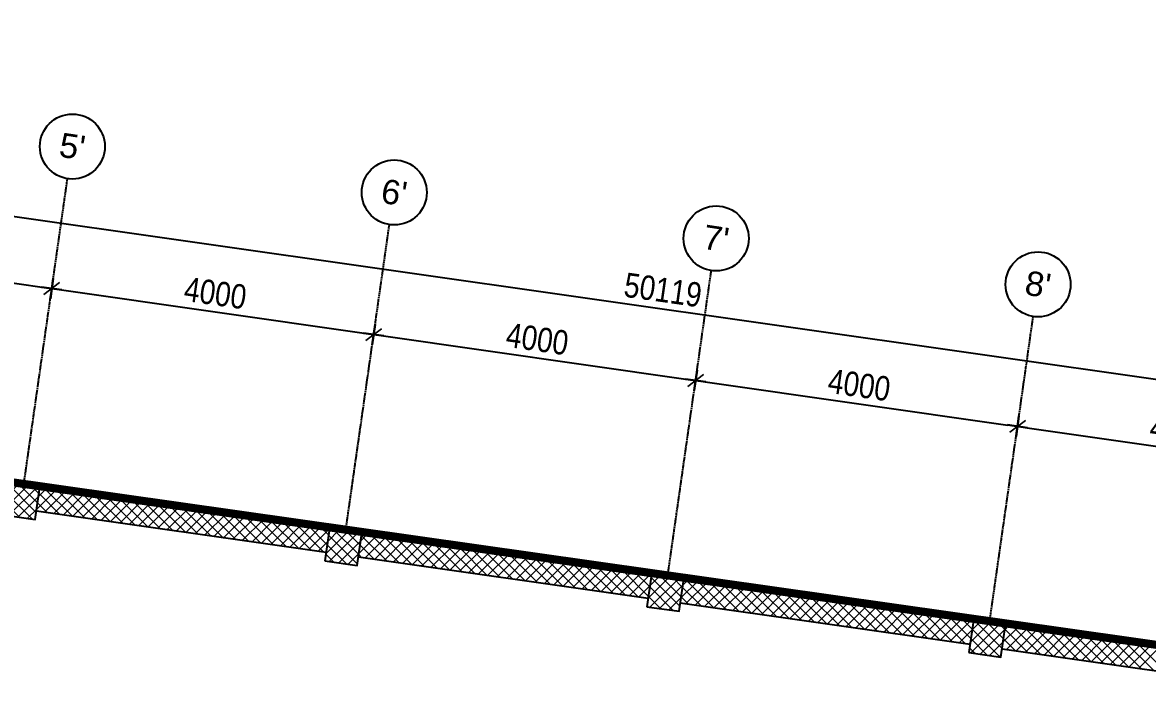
# Model space of a CAD drawing. Header units: inches. Extents: x 860051 to 1567527, y 277639 to 595672.
# Drawn here: x 1040839 to 1054677, y 369452 to 377720 of the extents above; entities that cross this region are included whole.
import ezdxf
from ezdxf.enums import TextEntityAlignment as Align

# ---------------------------------------------------------------- set-up
doc = ezdxf.new("R2010")
doc.units = ezdxf.units.IN
doc.header["$MEASUREMENT"] = 0
for name, pattern in [('CENTER', [50.8, 31.75, -6.35, 6.35, -6.35]), ('DASHED2', [9.525, 6.35, -3.175]), ('DOT2', [3.175, 0, -3.175])]:
    doc.linetypes.add(name, pattern=pattern)
doc.layers.add('A-HATCH CONCRETE', color=254, linetype='Continuous', lineweight=5)
doc.layers.add('A-LEASING LINE', color=7, linetype='DASHED2', lineweight=9)
for name, color, linetype in [('Axis', 9, 'CENTER'), ('dim-axis', 15, 'Continuous'), ('FFNEW', 252, 'Continuous'), ('S-COL', 210, 'Continuous'), ('S-WALL', 1, 'Continuous')]:
    doc.layers.add(name, color=color, linetype=linetype)
doc.styles.add('ARIAL', font='ARIALN.TTF')
doc.styles.add('style1', font='arial.ttf')
doc.dimstyles.new('DIM-100', dxfattribs={"dimscale": 150, "dimtxt": 2, "dimasz": 1, "dimexe": 0.75, "dimexo": 1, "dimgap": 0.5, "dimtad": 1, "dimdec": 0, "dimzin": 11, "dimdsep": 46, "dimtxsty": 'ARIAL', "dimblk": 'R', "dimcen": 2.5, "dimdle": 1, "dimclrd": 256, "dimclre": 256, "dimclrt": 256, "dimazin": 0, "dimtfac": 1, "dimtdec": 0, "dimtix": 1, "dimtmove": 2, "dimatfit": 3, "dimldrblk": 'R', "dimtolj": 1, "dimtzin": 3, "dimlwd": -1, "dimlwe": 13, "dimarcsym": 0})
pattern_1 = [(45, (1013479.92, -68927.58), (-66.29126, 66.29126), []), (135, (1013479.92, -68927.58), (-66.29126, -66.29126), [])]

# ---------------------------------------------------------------- blocks, each defined once
blk = doc.blocks.new('R')
for p, q in [((-1.05, 0), (1.05, 0)), ((0, -1.05), (0, 1.05))]:
    blk.add_line(p, q)
at = {"color": 4, "lineweight": 13}
blk.add_line((-0.71, -0.71), (0.71, 0.71), dxfattribs=at)
blk = doc.blocks.new('*D95')
at = {"layer": 'Defpoints', "color": 0, "transparency": 16777216}
for p in [(1438420, 597346), (1438420, 597346), (1434244, 596396)]:
    blk.add_point(p, dxfattribs=at)
at = {"layer": 'dim-axis', "color": 251, "linetype": 'DOT2', "lineweight": 13, "transparency": 16777216}
for p, q in [((1434265, 596544), (1434476, 598023)), ((1438441, 597494), (1438436, 597457))]:
    blk.add_line(p, q, dxfattribs=at)
at = {"layer": 'dim-axis', "color": 251, "transparency": 16777216}
blk.add_line((1434579, 597894), (1438301, 597363), dxfattribs=at)
at = {"layer": 'dim-axis', "color": 251, "transparency": 16777216, "xscale": 120, "yscale": 120, "zscale": 120}
for p, rotation in [((1434460, 597911), 171.8736112541112), ((1438420, 597346), 351.8736112541112)]:
    blk.add_blockref('R', p, dxfattribs=dict(at, rotation=rotation))
at = {"layer": 'dim-axis', "color": 251, "transparency": 16777216, "insert": (1436472, 597854), "char_height": 300, "attachment_point": 5, "rotation": 351.8736, "style": 'ARIAL'}
blk.add_mtext('\\A1;4000', dxfattribs=at)
blk = doc.blocks.new('*D96')
at = {"layer": 'Defpoints', "color": 0, "transparency": 16777216}
for p in [(1438420, 597346), (1442380, 596781), (1442380, 596780)]:
    blk.add_point(p, dxfattribs=at)
at = {"layer": 'dim-axis', "color": 251, "linetype": 'DOT2', "lineweight": 13, "transparency": 16777216}
for p, q in [((1438441, 597494), (1438436, 597457)), ((1442359, 596632), (1442364, 596669))]:
    blk.add_line(p, q, dxfattribs=at)
at = {"layer": 'dim-axis', "color": 251, "transparency": 16777216}
blk.add_line((1438539, 597329), (1442261, 596797), dxfattribs=at)
at = {"layer": 'dim-axis', "color": 251, "transparency": 16777216, "xscale": 120, "yscale": 120, "zscale": 120}
for p, rotation in [((1438420, 597346), 171.8736112541112), ((1442380, 596780), 351.8736112541112)]:
    blk.add_blockref('R', p, dxfattribs=dict(at, rotation=rotation))
at = {"layer": 'dim-axis', "color": 251, "transparency": 16777216, "insert": (1440432, 597289), "char_height": 300, "attachment_point": 5, "rotation": 351.8736, "style": 'ARIAL'}
blk.add_mtext('\\A1;4000', dxfattribs=at)
blk = doc.blocks.new('*D97')
at = {"layer": 'Defpoints', "color": 0, "transparency": 16777216}
for p in [(1446339, 596215), (1446339, 596215), (1442163, 595265)]:
    blk.add_point(p, dxfattribs=at)
at = {"layer": 'dim-axis', "color": 251, "linetype": 'DOT2', "lineweight": 13, "transparency": 16777216}
for p, q in [((1442185, 595414), (1442396, 596892)), ((1446318, 596067), (1446323, 596104))]:
    blk.add_line(p, q, dxfattribs=at)
at = {"layer": 'dim-axis', "color": 251, "transparency": 16777216}
blk.add_line((1442499, 596763), (1446221, 596232), dxfattribs=at)
at = {"layer": 'dim-axis', "color": 251, "transparency": 16777216, "xscale": 120, "yscale": 120, "zscale": 120}
for p, rotation in [((1442380, 596780), 171.8736112541112), ((1446339, 596215), 351.8736112541112)]:
    blk.add_blockref('R', p, dxfattribs=dict(at, rotation=rotation))
at = {"layer": 'dim-axis', "color": 251, "transparency": 16777216, "insert": (1444392, 596724), "char_height": 300, "attachment_point": 5, "rotation": 351.8736, "style": 'ARIAL'}
blk.add_mtext('\\A1;4000', dxfattribs=at)
blk = doc.blocks.new('*D104')
at = {"layer": 'Defpoints', "color": 0, "transparency": 16777216}
for p in [(1420642, 597441), (1470715, 593565), (1470260, 590370)]:
    blk.add_point(p, dxfattribs=at)
at = {"layer": 'dim-axis', "color": 251, "linetype": 'DOT2', "lineweight": 13, "transparency": 16777216}
for p, q in [((1420663, 597590), (1421113, 600748)), ((1470281, 590519), (1470731, 593676))]:
    blk.add_line(p, q, dxfattribs=at)
at = {"layer": 'dim-axis', "color": 251, "transparency": 16777216}
blk.add_line((1421216, 600619), (1470596, 593582), dxfattribs=at)
at = {"layer": 'dim-axis', "color": 251, "transparency": 16777216, "xscale": 120, "yscale": 120, "zscale": 120}
for p, rotation in [((1421097, 600636), 171.8890881608404), ((1470715, 593565), 351.8890881608405)]:
    blk.add_blockref('R', p, dxfattribs=dict(at, rotation=rotation))
at = {"layer": 'dim-axis', "color": 251, "transparency": 16777216, "insert": (1445938, 597327), "char_height": 300, "attachment_point": 5, "rotation": 351.8891, "style": 'ARIAL'}
blk.add_mtext('\\A1;50119', dxfattribs=at)
blk = doc.blocks.new('*D79')
at = {"layer": 'Defpoints', "color": 0, "transparency": 16777216}
for p in [(1450492, 597002), (1446339, 596215), (1450299, 595650)]:
    blk.add_point(p, dxfattribs=at)
at = {"layer": 'dim-axis', "color": 251, "linetype": 'DOT2', "lineweight": 13, "transparency": 16777216}
for p, q in [((1450471, 596853), (1450283, 595538)), ((1446318, 596067), (1446323, 596104))]:
    blk.add_line(p, q, dxfattribs=at)
at = {"layer": 'dim-axis', "color": 251, "transparency": 16777216}
blk.add_line((1446458, 596198), (1450180, 595666), dxfattribs=at)
at = {"layer": 'dim-axis', "color": 251, "transparency": 16777216, "xscale": 120, "yscale": 120, "zscale": 120}
for p, rotation in [((1446339, 596215), 171.8736112541112), ((1450299, 595650), 351.8736112541112)]:
    blk.add_blockref('R', p, dxfattribs=dict(at, rotation=rotation))
at = {"layer": 'dim-axis', "color": 251, "transparency": 16777216, "insert": (1448352, 596158), "char_height": 300, "attachment_point": 5, "rotation": 351.8736, "style": 'ARIAL'}
blk.add_mtext('\\A1;4000', dxfattribs=at)
blk = doc.blocks.new('*D80')
at = {"layer": 'Defpoints', "color": 0, "transparency": 16777216}
for p in [(1450492, 597002), (1454452, 596437), (1454259, 595084)]:
    blk.add_point(p, dxfattribs=at)
at = {"layer": 'dim-axis', "color": 251, "linetype": 'DOT2', "lineweight": 13, "transparency": 16777216}
for p, q in [((1450471, 596853), (1450283, 595538)), ((1454431, 596288), (1454243, 594973))]:
    blk.add_line(p, q, dxfattribs=at)
at = {"layer": 'dim-axis', "color": 251, "transparency": 16777216}
blk.add_line((1450418, 595633), (1454140, 595101), dxfattribs=at)
at = {"layer": 'dim-axis', "color": 251, "transparency": 16777216, "xscale": 120, "yscale": 120, "zscale": 120}
for p, rotation in [((1450299, 595650), 171.8736112541112), ((1454259, 595084), 351.8736112541112)]:
    blk.add_blockref('R', p, dxfattribs=dict(at, rotation=rotation))
at = {"layer": 'dim-axis', "color": 251, "transparency": 16777216, "insert": (1452311, 595593), "char_height": 300, "attachment_point": 5, "rotation": 351.8736, "style": 'ARIAL'}
blk.add_mtext('\\A1;4000', dxfattribs=at)
blk = doc.blocks.new('SGSR')
at = {"layer": 'Axis', "color": 251, "ltscale": 0.5}
for p, q in [((1438075.2, 594930.6), (1438613, 598697.5)), ((1442034.9, 594365.5), (1442572.8, 598132.4)), ((1445994.7, 593800.3), (1446532.5, 597567.2)), ((1449954.6, 593235.2), (1450492.3, 597001.9))]:
    blk.add_line(p, q, dxfattribs=at)
at = {"layer": 'Axis', "color": 251, "linetype": 'Continuous'}
for centre in [(1438672.8, 599093.1), (1442632.5, 598527.9), (1446592.2, 597962.7), (1450552, 597397.6)]:
    blk.add_circle(centre, 400, dxfattribs=at)
at = {"layer": 'S-WALL', "color": 251}
blk.add_lwpolyline([(1417889.2, 562458.6), (1468019.2, 562458.6), (1469810.8, 590401.2), (1420184.3, 597484.1)], close=True, dxfattribs=at)
at = {"layer": 'Axis', "color": 251, "linetype": 'Continuous', "style": 'style1'}
for s, p in [("5'", (1438672.8, 599093.1)), ("6'", (1442632.5, 598527.9)), ("7'", (1446592.2, 597962.7)), ("8'", (1450552, 597397.6))]:
    blk.add_text(s, height=300, rotation=351.41133, dxfattribs=at).set_placement(p, align=Align.MIDDLE)
at = {"layer": 'dim-axis', "color": 251}
dim = blk.add_aligned_dim(p1=(1420641.6, 597441.4), p2=(1470259.6, 590370.1), distance=3227.1, dimstyle='DIM-100', override={"dimasz": 0.8, "dimclrd": 251, "dimclre": 251, "dimclrt": 251}, dxfattribs=at)
dim.commit()
dim.dimension.update_dxf_attribs({"geometry": '*D104', "text_midpoint": (1445938.1, 597326.5)})
for base, p1, p2, picture, middle in [((1438420, 597345.8), (1434243.9, 596395.8), (1438420, 597345.8), '*D95', (1436472.4, 597854.4)), ((1442379.7, 596780.4), (1438420, 597345.8), (1442379.7, 596780.6), '*D96', (1440432.1, 597289)), ((1450299.2, 595649.5), (1446339.5, 596215.5), (1450492.3, 597001.9), '*D79', (1448351.6, 596158.1)), ((1454259.1, 595084.1), (1450492.3, 597001.9), (1454452.2, 596436.6), '*D80', (1452311.4, 595592.7)), ((1446339.4, 596215), (1442163.4, 595265.2), (1446339.5, 596215.5), '*D97', (1444391.8, 596723.5))]:
    dim = blk.add_linear_dim(base=base, p1=p1, p2=p2, angle=171.87361, dimstyle='DIM-100', override={"dimasz": 0.8, "dimclrd": 251, "dimclre": 251, "dimclrt": 251}, dxfattribs=at)
    dim.commit()
    dim.dimension.update_dxf_attribs({"geometry": picture, "text_midpoint": middle})

msp = doc.modelspace()

# ---------------------------------------------------------------- hatches: boundary and pattern name
at = {"layer": 'A-HATCH CONCRETE'}
h = msp.add_hatch(dxfattribs=at)
h.set_pattern_fill('ANSI37', color=251, scale=750)
h.set_pattern_definition(pattern_1)
h.paths.add_polyline_path([(1040600.2, 371662.8), (1040996.2, 371606.2), (1041052.7, 372002.2), (1040656.7, 372058.7)])
h = msp.add_hatch(dxfattribs=at)
h.set_pattern_fill('ANSI37', color=251, scale=750)
h.set_pattern_definition(pattern_1)
h.paths.add_polyline_path([(1044559.9, 371097.4), (1044955.9, 371040.9), (1045012.4, 371436.9), (1044616.5, 371493.4)])
h = msp.add_hatch(dxfattribs=at)
h.set_pattern_fill('ANSI37', color=251, scale=750)
h.set_pattern_definition(pattern_1)
h.paths.add_polyline_path([(1048519.7, 370532.2), (1048915.7, 370475.7), (1048972.2, 370871.6), (1048576.2, 370928.2)])
h = msp.add_hatch(dxfattribs=at)
h.set_pattern_fill('ANSI37', color=251, scale=750)
h.set_pattern_definition(pattern_1)
h.paths.add_polyline_path([(1052479.5, 369967), (1052875.4, 369910.5), (1052932, 370306.5), (1052536, 370363)])

# ---------------------------------------------------------------- linework, layer by layer
at = {"layer": 'A-HATCH CONCRETE', "color": 251, "linetype": 'Continuous'}
for p, q in [((1040906.4, 372023.2), (1040907.3, 372024)), ((1040950.1, 372017), (1040948.9, 372018.1)), ((1041022.5, 372006.6), (1041023.3, 372007.5)), ((1041037.1, 371888.7), (1041139.3, 371990.9)), ((1041457.1, 371642.5), (1041103.6, 371996)), ((1041015, 371734), (1041255.4, 371974.4)), ((1041302.4, 371664.6), (1041042.3, 371924.8)), ((1041106.2, 371692.6), (1041371.4, 371957.8)), ((1041222.2, 371676), (1041487.4, 371941.2)), ((1041611.7, 371620.4), (1041258.2, 371973.9)), ((1041338.2, 371659.5), (1041603.4, 371924.7)), ((1041766.4, 371598.4), (1041412.9, 371951.9)), ((1041454.3, 371642.9), (1041719.4, 371908.1)), ((1041921.1, 371576.3), (1041567.6, 371929.8)), ((1041570.3, 371626.4), (1041835.5, 371891.6)), ((1041686.3, 371609.8), (1041951.5, 371875)), ((1042075.7, 371554.2), (1041722.2, 371907.7)), ((1041802.3, 371593.2), (1042067.5, 371858.4)), ((1042230.4, 371532.2), (1041876.9, 371885.6)), ((1041918.3, 371576.7), (1042183.5, 371841.9)), ((1042385, 371510.1), (1042031.5, 371863.6)), ((1042539.7, 371488), (1042186.2, 371841.5)), ((1041147.8, 371686.7), (1041025.7, 371808.7)), ((1042034.4, 371560.1), (1042299.6, 371825.3)), ((1042150.4, 371543.6), (1042415.6, 371808.8)), ((1042266.4, 371527), (1042531.6, 371792.2)), ((1042694.3, 371465.9), (1042340.8, 371819.4)), ((1042382.4, 371510.4), (1042647.6, 371775.6)), ((1042849, 371443.9), (1042495.5, 371797.4)), ((1042498.5, 371493.9), (1042763.7, 371759.1)), ((1042614.5, 371477.3), (1042879.7, 371742.5)), ((1043003.6, 371421.8), (1042650.1, 371775.3)), ((1042730.5, 371460.8), (1042995.7, 371726)), ((1043158.3, 371399.7), (1042804.8, 371753.2)), ((1042846.5, 371444.2), (1043111.7, 371709.4)), ((1043313, 371377.6), (1042959.5, 371731.1)), ((1043467.6, 371355.6), (1043114.1, 371709.1)), ((1042962.6, 371427.7), (1043227.7, 371692.8)), ((1043078.6, 371411.1), (1043343.8, 371676.3)), ((1043194.6, 371394.5), (1043459.8, 371659.7)), ((1043622.3, 371333.5), (1043268.8, 371687)), ((1043310.6, 371378), (1043575.8, 371643.2)), ((1043776.9, 371311.4), (1043423.4, 371664.9)), ((1043426.6, 371361.4), (1043691.8, 371626.6)), ((1043542.7, 371344.9), (1043807.9, 371610)), ((1043931.6, 371289.3), (1043578.1, 371642.8)), ((1043658.7, 371328.3), (1043923.9, 371593.5)), ((1044086.2, 371267.3), (1043732.7, 371620.8)), ((1043774.7, 371311.7), (1044039.9, 371576.9)), ((1044240.9, 371245.2), (1043887.4, 371598.7)), ((1043890.7, 371295.2), (1044155.9, 371560.4)), ((1044395.5, 371223.1), (1044042.1, 371576.6)), ((1044006.8, 371278.6), (1044272, 371543.8)), ((1044122.8, 371262.1), (1044388, 371527.2)), ((1044550.2, 371201.1), (1044196.7, 371554.5)), ((1044238.8, 371245.5), (1044504, 371510.7)), ((1044588.8, 371295.1), (1044351.4, 371532.5)), ((1044354.8, 371228.9), (1044616.7, 371490.8)), ((1044605.3, 371411.1), (1044506, 371510.4)), ((1044619, 371493.1), (1044620, 371494.1)), ((1044662, 371487), (1044660.7, 371488.3)), ((1044735.1, 371476.6), (1044736, 371477.6)), ((1044816.6, 371464.9), (1044815.3, 371466.3)), ((1044851.1, 371460), (1044852.1, 371461)), ((1044967.1, 371443.5), (1044968.1, 371444.5)), ((1044971.3, 371442.9), (1044970, 371444.2)), ((1044999.7, 371343.5), (1045084.1, 371427.9)), ((1045478.1, 371068.6), (1045124.6, 371422.1)), ((1044470.9, 371212.4), (1044594.6, 371336.2)), ((1044977.7, 371188.9), (1045200.1, 371411.3)), ((1045168.8, 371112.8), (1044992, 371289.5)), ((1045323.5, 371090.7), (1045008.6, 371405.6)), ((1045051, 371129.6), (1045316.2, 371394.8)), ((1045167, 371113), (1045432.2, 371378.2)), ((1045632.8, 371046.5), (1045279.3, 371400)), ((1045283, 371096.5), (1045548.2, 371361.7)), ((1045399, 371079.9), (1045664.2, 371345.1)), ((1045787.4, 371024.5), (1045434, 371378)), ((1045515.1, 371063.3), (1045780.3, 371328.5)), ((1045942.1, 371002.4), (1045588.6, 371355.9)), ((1045631.1, 371046.8), (1045896.3, 371312)), ((1046096.8, 370980.3), (1045743.3, 371333.8)), ((1045747.1, 371030.2), (1046012.3, 371295.4)), ((1046251.4, 370958.2), (1045897.9, 371311.7)), ((1046406.1, 370936.2), (1046052.6, 371289.7)), ((1045014.2, 371134.8), (1044975.5, 371173.5)), ((1045863.1, 371013.7), (1046128.3, 371278.9)), ((1045979.2, 370997.1), (1046244.3, 371262.3)), ((1046095.2, 370980.5), (1046360.4, 371245.7)), ((1046560.7, 370914.1), (1046207.2, 371267.6)), ((1046211.2, 370964), (1046476.4, 371229.2)), ((1046327.2, 370947.4), (1046592.4, 371212.6)), ((1046715.4, 370892), (1046361.9, 371245.5)), ((1046443.2, 370930.9), (1046708.4, 371196.1)), ((1046870, 370870), (1046516.5, 371223.4)), ((1046559.3, 370914.3), (1046824.5, 371179.5)), ((1047024.7, 370847.9), (1046671.2, 371201.4)), ((1046675.3, 370897.8), (1046940.5, 371162.9)), ((1046791.3, 370881.2), (1047056.5, 371146.4)), ((1047179.3, 370825.8), (1046825.9, 371179.3)), ((1047334, 370803.7), (1046980.5, 371157.2)), ((1046907.3, 370864.6), (1047172.5, 371129.8)), ((1047023.4, 370848.1), (1047288.6, 371113.3)), ((1047488.7, 370781.7), (1047135.2, 371135.2)), ((1047139.4, 370831.5), (1047404.6, 371096.7)), ((1047255.4, 370815), (1047520.6, 371080.1)), ((1047643.3, 370759.6), (1047289.8, 371113.1)), ((1047371.4, 370798.4), (1047636.6, 371063.6)), ((1047798, 370737.5), (1047444.5, 371091)), ((1047487.5, 370781.8), (1047752.6, 371047)), ((1047952.6, 370715.4), (1047599.1, 371068.9)), ((1047603.5, 370765.3), (1047868.7, 371030.5)), ((1047719.5, 370748.7), (1047984.7, 371013.9)), ((1048107.3, 370693.4), (1047753.8, 371046.9)), ((1048261.9, 370671.3), (1047908.4, 371024.8)), ((1047835.5, 370732.2), (1048100.7, 370997.3)), ((1047951.5, 370715.6), (1048216.7, 370980.8)), ((1048416.6, 370649.2), (1048063.1, 371002.7)), ((1048067.6, 370699), (1048332.8, 370964.2)), ((1048183.6, 370682.5), (1048448.8, 370947.7)), ((1048538.5, 370659.9), (1048217.8, 370980.6)), ((1048299.6, 370665.9), (1048564.8, 370931.1)), ((1048555.1, 370775.9), (1048372.4, 370958.6)), ((1048571.7, 370891.9), (1048527.1, 370936.5)), ((1048679.8, 370913.5), (1048680.8, 370914.6)), ((1048683.2, 370913), (1048681.7, 370914.4)), ((1048795.8, 370896.9), (1048796.9, 370898)), ((1048837.8, 370890.9), (1048836.4, 370892.4)), ((1048911.8, 370880.4), (1048912.9, 370881.4)), ((1049344.5, 370516.8), (1048991, 370870.3)), ((1048415.6, 370649.4), (1048557.3, 370791)), ((1048940.3, 370643.7), (1049144.9, 370848.3)), ((1049189.9, 370538.9), (1048958.4, 370770.4)), ((1048962.4, 370798.3), (1049028.9, 370864.9)), ((1048995.8, 370566.6), (1049260.9, 370831.8)), ((1049111.8, 370550), (1049377, 370815.2)), ((1049499.2, 370494.7), (1049145.7, 370848.2)), ((1049227.8, 370533.4), (1049493, 370798.6)), ((1049653.8, 370472.6), (1049300.3, 370826.1)), ((1049343.8, 370516.9), (1049609, 370782.1)), ((1049808.5, 370450.6), (1049455, 370804.1)), ((1049459.9, 370500.3), (1049725, 370765.5)), ((1049575.9, 370483.8), (1049841.1, 370749)), ((1049963.1, 370428.5), (1049609.7, 370782)), ((1049691.9, 370467.2), (1049957.1, 370732.4)), ((1050117.8, 370406.4), (1049764.3, 370759.9)), ((1050272.5, 370384.3), (1049919, 370737.8)), ((1048531.7, 370632.8), (1048535.2, 370636.3)), ((1049035.2, 370560.9), (1048941.8, 370654.3)), ((1049807.9, 370450.6), (1050073.1, 370715.8)), ((1049923.9, 370434.1), (1050189.1, 370699.3)), ((1050040, 370417.5), (1050305.2, 370682.7)), ((1050427.1, 370362.3), (1050073.6, 370715.8)), ((1050156, 370401), (1050421.2, 370666.2)), ((1050581.8, 370340.2), (1050228.3, 370693.7)), ((1050272, 370384.4), (1050537.2, 370649.6)), ((1050736.4, 370318.1), (1050382.9, 370671.6)), ((1050388, 370367.9), (1050653.2, 370633)), ((1050504.1, 370351.3), (1050769.2, 370616.5)), ((1050891.1, 370296.1), (1050537.6, 370649.5)), ((1050620.1, 370334.7), (1050885.3, 370599.9)), ((1051045.7, 370274), (1050692.2, 370627.5)), ((1051200.4, 370251.9), (1050846.9, 370605.4)), ((1050736.1, 370318.2), (1051001.3, 370583.4)), ((1050852.1, 370301.6), (1051117.3, 370566.8)), ((1050968.2, 370285.1), (1051233.3, 370550.2)), ((1051355.1, 370229.8), (1051001.6, 370583.3)), ((1051084.2, 370268.5), (1051349.4, 370533.7)), ((1051509.7, 370207.8), (1051156.2, 370561.3)), ((1051200.2, 370251.9), (1051465.4, 370517.1)), ((1051664.4, 370185.7), (1051310.9, 370539.2)), ((1051316.2, 370235.4), (1051581.4, 370500.6)), ((1051432.2, 370218.8), (1051697.4, 370484)), ((1051819, 370163.6), (1051465.5, 370517.1)), ((1051548.3, 370202.3), (1051813.5, 370467.4)), ((1051973.7, 370141.5), (1051620.2, 370495)), ((1052128.3, 370119.5), (1051774.8, 370473)), ((1051664.3, 370185.7), (1051929.5, 370450.9)), ((1051780.3, 370169.1), (1052045.5, 370434.3)), ((1051896.3, 370152.6), (1052161.5, 370417.8)), ((1052283, 370097.4), (1051929.5, 370450.9)), ((1052012.4, 370136), (1052277.6, 370401.2)), ((1052437.6, 370075.3), (1052084.1, 370428.8)), ((1052128.4, 370119.5), (1052393.6, 370384.7)), ((1052504.9, 370140.7), (1052238.8, 370406.7)), ((1052244.4, 370102.9), (1052509.6, 370368.1)), ((1052521.4, 370256.7), (1052393.5, 370384.7)), ((1052549.6, 370361.1), (1052548.1, 370362.6)), ((1052624.5, 370350.4), (1052625.6, 370351.5)), ((1052704.3, 370339), (1052702.8, 370340.5)), ((1052740.5, 370333.9), (1052741.6, 370335)), ((1052856.6, 370317.3), (1052857.7, 370318.4)), ((1052858.9, 370317), (1052857.4, 370318.4)), ((1052360.4, 370086.3), (1052519.9, 370245.8)), ((1052902.9, 370098.5), (1053089.7, 370285.3)), ((1053210.9, 369965), (1052924.7, 370251.2)), ((1052925, 370253.2), (1052973.7, 370301.9)), ((1052940.5, 370003.5), (1053205.7, 370268.7)), ((1053365.6, 369942.9), (1053012.1, 370296.4)), ((1053056.6, 369987), (1053321.8, 370252.2)), ((1053520.2, 369920.8), (1053166.7, 370274.3)), ((1053172.6, 369970.4), (1053437.8, 370235.6)), ((1053288.6, 369953.9), (1053553.8, 370219.1)), ((1053674.9, 369898.7), (1053321.4, 370252.2)), ((1053404.6, 369937.3), (1053669.8, 370202.5)), ((1053829.5, 369876.7), (1053476.1, 370230.2)), ((1053520.7, 369920.7), (1053785.9, 370185.9)), ((1053984.2, 369854.6), (1053630.7, 370208.1)), ((1054138.9, 369832.5), (1053785.4, 370186)), ((1052476.5, 370069.8), (1052497.8, 370091.1)), ((1053056.3, 369987), (1052908.1, 370135.1)), ((1053636.7, 369904.2), (1053901.9, 370169.4)), ((1053752.7, 369887.6), (1054017.9, 370152.8)), ((1053868.7, 369871.1), (1054133.9, 370136.3)), ((1054293.5, 369810.4), (1053940, 370163.9)), ((1053984.8, 369854.5), (1054249.9, 370119.7)), ((1054448.2, 369788.4), (1054094.7, 370141.9)), ((1054100.8, 369838), (1054366, 370103.1)), ((1054216.8, 369821.4), (1054482, 370086.6)), ((1054602.8, 369766.3), (1054249.3, 370119.8)), ((1054332.8, 369804.8), (1054598, 370070)), ((1054757.5, 369744.2), (1054404, 370097.7)), ((1054448.8, 369788.3), (1054714, 370053.5)), ((1054912.1, 369722.2), (1054558.6, 370075.6)), ((1052901.6, 370009.1), (1052891.6, 370019.1)), ((1054564.9, 369771.7), (1054830.1, 370036.9))]:
    msp.add_line(p, q, dxfattribs=at)
at = {"layer": 'A-LEASING LINE', "color": 6, "const_width": 100}
msp.add_lwpolyline([(1022963.9, 374585), (1022196.7, 362875.9), (1044073.6, 359753.6), (1044073.6, 353209.3), (1043173.4, 353209.5), (1043173.4, 349659.4), (1035123.4, 349659.4), (1035123.4, 339559.4), (1061472.8, 339559.4), (1061472.8, 345159.4), (1059723.2, 345159.4), (1059723.2, 351184.4), (1055862.5, 351184.4), (1055862.6, 358172.7), (1056886.1, 358025.9), (1058036.9, 366166.7), (1058044.6, 366165.6), (1058531.7, 369531.2), (1022963.9, 374585)], dxfattribs=at)
at = {"layer": 'S-COL', "color": 251}
for points in [[(1040600.2, 371662.8), (1040996.2, 371606.2), (1041052.7, 372002.2), (1040656.7, 372058.7)], [(1044559.9, 371097.4), (1044955.9, 371040.9), (1045012.4, 371436.9), (1044616.5, 371493.4)], [(1048519.7, 370532.2), (1048915.7, 370475.7), (1048972.2, 370871.6), (1048576.2, 370928.2)], [(1052479.5, 369967), (1052875.4, 369910.5), (1052932, 370306.5), (1052536, 370363)]]:
    msp.add_lwpolyline(points, close=True, dxfattribs=at)
at = {"layer": 'S-WALL', "color": 251}
for points in [[(1058624.9, 369495.3), (1022963.9, 374585)], [(1044574.9, 371197.5), (1041011.1, 371706.2)], [(1048534.6, 370632.4), (1044970.8, 371141)], [(1052494.4, 370067.2), (1048930.6, 370575.9)], [(1056454.2, 369502.1), (1052889.8, 370010.8)]]:
    msp.add_lwpolyline(points, dxfattribs=at)

# ---------------------------------------------------------------- block references
at = {"layer": 'FFNEW', "color": 6, "linetype": 'Continuous'}
msp.add_blockref('SGSR', (-397220.4, -222899.1), dxfattribs=at)

doc.saveas('drawing.dxf')
